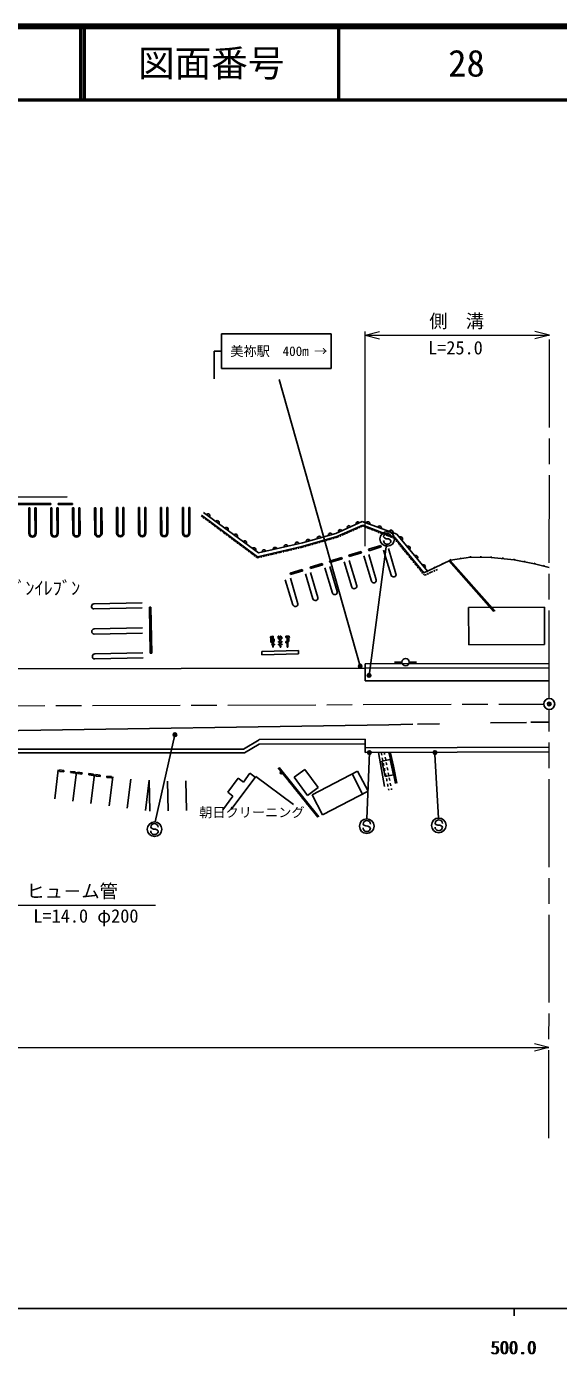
# Model space of a CAD drawing. Units: millimetres, scale not verified. Extents: x 40000 to 680000, y 20000 to 380000.
# Drawn here: x 501388 to 574059, y 198715 to 380000 of the extents above; entities that cross this region are included whole.
import ezdxf
from ezdxf.enums import TextEntityAlignment as Align

# ---------------------------------------------------------------- set-up
doc = ezdxf.new("R2010")
doc.units = ezdxf.units.MM
doc.header["$LTSCALE"] = 1000
doc.header["$PDMODE"] = 32
doc.header["$PDSIZE"] = 500
doc.linetypes.add('CHAIN', pattern=[18.5, 12, -1.5, 3.5, -1.5])
doc.layers.add('作業ﾚｲﾔ1', color=7, linetype='Continuous', lineweight=25)
doc.styles.add('ＭＳ ゴシック', font='')
doc.styles.get('ＭＳ ゴシック').set_extended_font_data('MS Gothic')

msp = doc.modelspace()

# ---------------------------------------------------------------- linework, layer by layer
at = {"layer": '作業ﾚｲﾔ1', "lineweight": 140}
msp.add_line((680000, 380000), (40000, 380000), dxfattribs=at)
at = {"layer": '作業ﾚｲﾔ1', "lineweight": 50}
for p, q in [((508747, 380000), (508747, 370000)), ((509247, 380000), (509247, 370000)), ((543997, 380000), (543997, 370000)), ((40000, 370000), (680000, 370000))]:
    msp.add_line(p, q, dxfattribs=at)
at = {"layer": '作業ﾚｲﾔ1'}
for p, q in [((528021, 338055), (543021, 338055)), ((528021, 338055), (528021, 333305)), ((543021, 338055), (543021, 333305)), ((527021, 335680), (527021, 331911)), ((527021, 335680), (528021, 335680)), ((543021, 333305), (528021, 333305)), ((546968, 292684), (535897, 331809)), ((506935, 315802), (484135, 315729)), ((504688, 314895), (493688, 314859)), ((504688, 314745), (493688, 314709)), ((501839, 314286), (501689, 314285)), ((501701, 310785), (501689, 314285)), ((501851, 310786), (501839, 314286)), ((502551, 310788), (502539, 314288)), ((502689, 314288), (502539, 314288)), ((502701, 310788), (502689, 314288)), ((504688, 314895), (504688, 314745)), ((504701, 310795), (504689, 314295)), ((504839, 314295), (504689, 314295)), ((504851, 310795), (504839, 314295)), ((505551, 310798), (505539, 314298)), ((505689, 314298), (505539, 314298)), ((507688, 314904), (505688, 314898)), ((505688, 314898), (505688, 314748)), ((507688, 314754), (505688, 314748)), ((505701, 310798), (505689, 314298)), ((507688, 314904), (507688, 314754)), ((507839, 314305), (507689, 314304)), ((507701, 310804), (507689, 314304)), ((507851, 310805), (507839, 314305)), ((508689, 314308), (508539, 314307)), ((508551, 310807), (508539, 314307)), ((508701, 310808), (508689, 314308)), ((510839, 314315), (510689, 314314)), ((510701, 310814), (510689, 314314)), ((510851, 310815), (510839, 314315)), ((511551, 310817), (511539, 314317)), ((511689, 314317), (511539, 314317)), ((511701, 310817), (511689, 314317)), ((513701, 310824), (513689, 314324)), ((513839, 314324), (513689, 314324)), ((513851, 310824), (513839, 314324)), ((514689, 314327), (514539, 314326)), ((514551, 310826), (514539, 314326)), ((514701, 310827), (514689, 314327)), ((516839, 314334), (516689, 314333)), ((516701, 310833), (516689, 314333)), ((516851, 310834), (516839, 314334)), ((517689, 314337), (517539, 314336)), ((517551, 310836), (517539, 314336)), ((517701, 310837), (517689, 314337)), ((519701, 310843), (519689, 314343)), ((519839, 314343), (519689, 314343)), ((519851, 310843), (519839, 314343)), ((520551, 310846), (520539, 314346)), ((520689, 314346), (520539, 314346)), ((520701, 310846), (520689, 314346)), ((522701, 310853), (522689, 314353)), ((522839, 314353), (522689, 314353)), ((522851, 310853), (522839, 314353)), ((523689, 314356), (523539, 314355)), ((523551, 310855), (523539, 314355)), ((523701, 310856), (523689, 314356)), ((533081, 308138), (525571, 313681)), ((525233, 313214), (525454, 313051)), ((532960, 307599), (525293, 313294)), ((526004, 312642), (525784, 312805)), ((526004, 312642), (526224, 312478)), ((526774, 312069), (526554, 312233)), ((526774, 312069), (526995, 311906)), ((547247, 312430), (543628, 310807)), ((547319, 311930), (543791, 310375)), ((547322, 311821), (547072, 311711)), ((551976, 310710), (547247, 312430)), ((551703, 310225), (547319, 311930)), ((547322, 311821), (547569, 311725)), ((527545, 311497), (527325, 311661)), ((527545, 311497), (527765, 311334)), ((528315, 310925), (528095, 311088)), ((528315, 310925), (528535, 310761)), ((529086, 310352), (528866, 310516)), ((529086, 310352), (529306, 310189)), ((543791, 310375), (539017, 309020)), ((543628, 310807), (539099, 309516)), ((542869, 310009), (542595, 309931)), ((542869, 310009), (543142, 310087)), ((543825, 310281), (543552, 310203)), ((543825, 310281), (544075, 310391)), ((544699, 310666), (544449, 310556)), ((544699, 310666), (544949, 310776)), ((545573, 311051), (545324, 310941)), ((545573, 311051), (545823, 311161)), ((546447, 311436), (546198, 311326)), ((546447, 311436), (546697, 311546)), ((548186, 311485), (547939, 311581)), ((548186, 311485), (548433, 311389)), ((549050, 311149), (548803, 311245)), ((549050, 311149), (549297, 311053)), ((549914, 310813), (549667, 310909)), ((549914, 310813), (550161, 310717)), ((550171, 310325), (550277, 310188)), ((550277, 310188), (550522, 310077)), ((550522, 310077), (550823, 310074)), ((550778, 310477), (550531, 310573)), ((550778, 310477), (551025, 310381)), ((550823, 310074), (551068, 309935)), ((551642, 310141), (551395, 310237)), ((551642, 310141), (551810, 309935)), ((551703, 310225), (555650, 305400)), ((556145, 305636), (551976, 310710)), ((529856, 309780), (529636, 309944)), ((529856, 309780), (530076, 309617)), ((530627, 309208), (530406, 309371)), ((530627, 309208), (530847, 309044)), ((531397, 308635), (531177, 308799)), ((531397, 308635), (531617, 308472)), ((532167, 308063), (531947, 308227)), ((539017, 309020), (532960, 307599)), ((539099, 309516), (533081, 308138)), ((535990, 308207), (535700, 308139)), ((535990, 308207), (536281, 308275)), ((537008, 308446), (536717, 308377)), ((537008, 308446), (537298, 308514)), ((538025, 308684), (537734, 308616)), ((538025, 308684), (538316, 308752)), ((539043, 308923), (538752, 308855)), ((539043, 308923), (539316, 309001)), ((539999, 309195), (539726, 309117)), ((539999, 309195), (540272, 309272)), ((540956, 309466), (540682, 309388)), ((540956, 309466), (541229, 309544)), ((541912, 309738), (541639, 309660)), ((541912, 309738), (542185, 309815)), ((547097, 308325), (545428, 307826)), ((547155, 308134), (547097, 308325)), ((549777, 309151), (548126, 308635)), ((548185, 308444), (548126, 308635)), ((549836, 308961), (548185, 308444)), ((548190, 291406), (550588, 309327)), ((549836, 308961), (549777, 309151)), ((550157, 308525), (551200, 305104)), ((550818, 308731), (551862, 305294)), ((551068, 309935), (551167, 309817)), ((552230, 309420), (552062, 309626)), ((552230, 309420), (552398, 309214)), ((552818, 308698), (552650, 308904)), ((552818, 308698), (552986, 308492)), ((532167, 308063), (532388, 307900)), ((532938, 307491), (532718, 307654)), ((532938, 307491), (533229, 307559)), ((533955, 307729), (533665, 307661)), ((533955, 307729), (534246, 307798)), ((534973, 307968), (534682, 307900)), ((534973, 307968), (535263, 308036)), ((541795, 306708), (540126, 306209)), ((541852, 306517), (540183, 306018)), ((541852, 306517), (541795, 306708)), ((544446, 307517), (542777, 307018)), ((542777, 307018), (542834, 306826)), ((544503, 307325), (542834, 306826)), ((544503, 307325), (544446, 307517)), ((544781, 306906), (545825, 303477)), ((545428, 307826), (545486, 307634)), ((545467, 307103), (546498, 303668)), ((547155, 308134), (545486, 307634)), ((547460, 307720), (548500, 304297)), ((548132, 307914), (549171, 304465)), ((553406, 307977), (553238, 308183)), ((553406, 307977), (553574, 307771)), ((553994, 307256), (553826, 307462)), ((553994, 307256), (554162, 307050)), ((554582, 306535), (554414, 306741)), ((554582, 306535), (554750, 306328)), ((557141, 306110), (559287, 307132)), ((558150, 306756), (558214, 306621)), ((565245, 300131), (559139, 307061)), ((559265, 307280), (559287, 307132)), ((565406, 300175), (559280, 307128)), ((559287, 307132), (562052, 307542)), ((560647, 307485), (560670, 307337)), ((562053, 307692), (562052, 307542)), ((562052, 307542), (564865, 307518)), ((563459, 307680), (563458, 307530)), ((564881, 307668), (564865, 307518)), ((564865, 307518), (568024, 307176)), ((566460, 307496), (566444, 307347)), ((568052, 307323), (568024, 307176)), ((568024, 307176), (570773, 306661)), ((569426, 307066), (569399, 306918)), ((570810, 306806), (570773, 306661)), ((570773, 306661), (572811, 306144)), ((572106, 306477), (572069, 306332)), ((539062, 305897), (537394, 305382)), ((537453, 305191), (537394, 305382)), ((537431, 304674), (538457, 301212)), ((539121, 305706), (537453, 305191)), ((539062, 305897), (539121, 305706)), ((539479, 305289), (540522, 301860)), ((540126, 306209), (540183, 306018)), ((540164, 305486), (541195, 302051)), ((542130, 306098), (543173, 302668)), ((542815, 306294), (543847, 302859)), ((555170, 305813), (555002, 306019)), ((555170, 305813), (555338, 305607)), ((555757, 305092), (555590, 305298)), ((555650, 305400), (557141, 306110)), ((555757, 305092), (556012, 305206)), ((556649, 305492), (556394, 305378)), ((556649, 305492), (556904, 305606)), ((557077, 306246), (557141, 306110)), ((557541, 305892), (557286, 305778)), ((536712, 304487), (537789, 301067)), ((517186, 301342), (510593, 301185)), ((517179, 300626), (510581, 300495)), ((518385, 300720), (518186, 300717)), ((518186, 300717), (518288, 294438)), ((518488, 294441), (518385, 300720)), ((572140, 300718), (561784, 300700)), ((561784, 300700), (561792, 295610)), ((572148, 295627), (572140, 300718)), ((517227, 297914), (510633, 297757)), ((517219, 297198), (510621, 297068)), ((534833, 296766), (534725, 296676)), ((534728, 296567), (534725, 296676)), ((534765, 296598), (534728, 296567)), ((534781, 295921), (534765, 296598)), ((534995, 296100), (534781, 295921)), ((534846, 296763), (534833, 296766)), ((534862, 296097), (534846, 296763)), ((534992, 296205), (534862, 296097)), ((534919, 295602), (535001, 295824)), ((535006, 295605), (534919, 295602)), ((535064, 296768), (534979, 296766)), ((534992, 296205), (534979, 296766)), ((535001, 295824), (534995, 296100)), ((535006, 295605), (535014, 295274)), ((535076, 296275), (535064, 296768)), ((535222, 296397), (535076, 296275)), ((535154, 296233), (535078, 296170)), ((535082, 296039), (535078, 296170)), ((535082, 296039), (535154, 296233)), ((535087, 295809), (535228, 296187)), ((535090, 295692), (535087, 295809)), ((535242, 295696), (535090, 295692)), ((535245, 295610), (535092, 295607)), ((535092, 295607), (535100, 295276)), ((535228, 296187), (535222, 296397)), ((535245, 295610), (535242, 295696)), ((535862, 296789), (535777, 296787)), ((535782, 296594), (535777, 296787)), ((535838, 296378), (535782, 296594)), ((536004, 296039), (535798, 296034)), ((535798, 296034), (535801, 295949)), ((536006, 295954), (535801, 295949)), ((536012, 295696), (535808, 295691)), ((535808, 295691), (535811, 295605)), ((536014, 295610), (535811, 295605)), ((535995, 296382), (535838, 296378)), ((535867, 296606), (535862, 296789)), ((535904, 296465), (535867, 296606)), ((535993, 296467), (535904, 296465)), ((536071, 296794), (535986, 296792)), ((535993, 296467), (535986, 296792)), ((536004, 296039), (535995, 296382)), ((536012, 295696), (536006, 295954)), ((536021, 295294), (536014, 295610)), ((536071, 296794), (536269, 296657)), ((536079, 296469), (536074, 296688)), ((536074, 296688), (536185, 296611)), ((536189, 296472), (536079, 296469)), ((536277, 296389), (536081, 296384)), ((536089, 296041), (536081, 296384)), ((536287, 296046), (536089, 296041)), ((536289, 295960), (536091, 295956)), ((536097, 295698), (536091, 295956)), ((536295, 295703), (536097, 295698)), ((536297, 295617), (536099, 295612)), ((536107, 295296), (536099, 295612)), ((536185, 296611), (536189, 296472)), ((536277, 296389), (536269, 296657)), ((536289, 295960), (536287, 296046)), ((536297, 295617), (536295, 295703)), ((536801, 296774), (537290, 296786)), ((536806, 296575), (536801, 296774)), ((536972, 296579), (536806, 296575)), ((536985, 296056), (536819, 296052)), ((536823, 295853), (536819, 296052)), ((536990, 295857), (536823, 295853)), ((536985, 296056), (536972, 296579)), ((537003, 295281), (536990, 295857)), ((537117, 296583), (537058, 296581)), ((537089, 295283), (537058, 296581)), ((537130, 296033), (537117, 296583)), ((537216, 296035), (537130, 296033)), ((537295, 296587), (537203, 296585)), ((537216, 296035), (537203, 296585)), ((537295, 296587), (537290, 296786)), ((561792, 295610), (572148, 295627)), ((517306, 293809), (510698, 293659)), ((517276, 294493), (510726, 294348)), ((518288, 294438), (518488, 294441)), ((538530, 294836), (533542, 294689)), ((533542, 294689), (533556, 294239)), ((533556, 294239), (538544, 294386)), ((535100, 295276), (535014, 295274)), ((536107, 295296), (536021, 295294)), ((537089, 295283), (537003, 295281)), ((538544, 294386), (538530, 294836)), ((486531, 292289), (547631, 292385)), ((547629, 292985), (572779, 293066)), ((547629, 292985), (547637, 290685)), ((547631, 292385), (572781, 292466)), ((551677, 293236), (552676, 293236)), ((553676, 293236), (554675, 293236)), ((572799, 290667), (547637, 290685)), ((493646, 283809), (550899, 284683)), ((554165, 284764), (550899, 284683)), ((554780, 284768), (557809, 284815)), ((569678, 285006), (564794, 284923)), ((572795, 285054), (570286, 285012)), ((521662, 283311), (518963, 271415)), ((484166, 281381), (531007, 281332)), ((531007, 281332), (533163, 282620)), ((531144, 280832), (533164, 282038)), ((533162, 282688), (547662, 282735)), ((533164, 282038), (547664, 282085)), ((547662, 282735), (547668, 280885)), ((547666, 281535), (572793, 281616)), ((484168, 280881), (531168, 280832)), ((547668, 280885), (572792, 280966)), ((548229, 280887), (547889, 271837)), ((550305, 276268), (549478, 280891)), ((549886, 280700), (549848, 280892)), ((549886, 280700), (549921, 280522)), ((551084, 279939), (549949, 279697)), ((549949, 279697), (550395, 277614)), ((550027, 279990), (549991, 280168)), ((550027, 279990), (550062, 279813)), ((550168, 279281), (550132, 279459)), ((550168, 279281), (550203, 279104)), ((550276, 280786), (550255, 280893)), ((550276, 280786), (550312, 280608)), ((550418, 280075), (550382, 280253)), ((550418, 280075), (550453, 279898)), ((550559, 279365), (550523, 279543)), ((550559, 279365), (550594, 279187)), ((551530, 277857), (551084, 279939)), ((551115, 280795), (551090, 280896)), ((551115, 280795), (551517, 279021)), ((557182, 280638), (557684, 271944)), ((505728, 278517), (505236, 274558)), ((505911, 278517), (505883, 278319)), ((505883, 278319), (506477, 278234)), ((506505, 278432), (505911, 278517)), ((506477, 278234), (506505, 278432)), ((507426, 278321), (507406, 278142)), ((507406, 278142), (508022, 278072)), ((508042, 278251), (507426, 278321)), ((508213, 278215), (507719, 274241)), ((508022, 278072), (508042, 278251)), ((508386, 278208), (508358, 278010)), ((508358, 278010), (508952, 277925)), ((508980, 278123), (508386, 278208)), ((508952, 277925), (508980, 278123)), ((509901, 278012), (509880, 277833)), ((509880, 277833), (510496, 277763)), ((510517, 277942), (509901, 278012)), ((510687, 277905), (510194, 273932)), ((510496, 277763), (510517, 277942)), ((510864, 277878), (510835, 277680)), ((510835, 277680), (511429, 277595)), ((511458, 277793), (510864, 277878)), ((511429, 277595), (511458, 277793)), ((512378, 277681), (512358, 277502)), ((512358, 277502), (512974, 277433)), ((512994, 277612), (512378, 277681)), ((513165, 277575), (512671, 273602)), ((512974, 277433), (512994, 277612)), ((530298, 277398), (528868, 275470)), ((532721, 277628), (529366, 273103)), ((531021, 276862), (530298, 277398)), ((531914, 278067), (531021, 276862)), ((531914, 278067), (532645, 277525)), ((532721, 277628), (537868, 273811)), ((541191, 272052), (535746, 278815)), ((535846, 278748), (541235, 272075)), ((535880, 278840), (541299, 272108)), ((536014, 278380), (536276, 278374)), ((536348, 278110), (536048, 278112)), ((536170, 278505), (536120, 278249)), ((536613, 277638), (536875, 277633)), ((536769, 277764), (536719, 277507)), ((539415, 278594), (537946, 277519)), ((537946, 277519), (539772, 275025)), ((541240, 276101), (539415, 278594)), ((540415, 275131), (546602, 278336)), ((547306, 275221), (545885, 277965)), ((548049, 275606), (546602, 278336)), ((550308, 278572), (550273, 278749)), ((550308, 278572), (550344, 278395)), ((550395, 277614), (551530, 277857)), ((550449, 277863), (550414, 278040)), ((550449, 277863), (550485, 277686)), ((550700, 278655), (550665, 278832)), ((550700, 278655), (550735, 278477)), ((550841, 277944), (550806, 278122)), ((550841, 277944), (550876, 277767)), ((550982, 277234), (550947, 277412)), ((551517, 279021), (551979, 276696)), ((515637, 277273), (515143, 273300)), ((517630, 272959), (518144, 277094)), ((518231, 272897), (518144, 277094)), ((520735, 272951), (520652, 276967)), ((523220, 272995), (523137, 277011)), ((537212, 276897), (537473, 276892)), ((537368, 277023), (537318, 276766)), ((537811, 276156), (538072, 276150)), ((537966, 276281), (537917, 276024)), ((539772, 275025), (541240, 276101)), ((541837, 272387), (548049, 275606)), ((550590, 277154), (550555, 277331)), ((550590, 277154), (550625, 276977)), ((550731, 276445), (550696, 276622)), ((550731, 276445), (550766, 276267)), ((550872, 275735), (550837, 275913)), ((550982, 277234), (551017, 277056)), ((551123, 276524), (551088, 276701)), ((551123, 276524), (551158, 276346)), ((551264, 275813), (551229, 275991)), ((529591, 274934), (528219, 273083)), ((529591, 274934), (528868, 275470)), ((538410, 275414), (538671, 275409)), ((538565, 275540), (538516, 275283)), ((539009, 274673), (539270, 274667)), ((539164, 274798), (539114, 274542)), ((539607, 273931), (539869, 273926)), ((539763, 274057), (539713, 273800)), ((540415, 275131), (541837, 272387)), ((540206, 273190), (540468, 273185)), ((540362, 273316), (540312, 273059)), ((540805, 272449), (541066, 272443)), ((540961, 272574), (540911, 272318)), ((518375, 270691), (518481, 270554)), ((518481, 270554), (518726, 270442)), ((518726, 270442), (519027, 270440)), ((519027, 270440), (519272, 270301)), ((519272, 270301), (519372, 270183)), ((547378, 271109), (547483, 270973)), ((547483, 270973), (547729, 270861)), ((547729, 270861), (548029, 270858)), ((548029, 270858), (548274, 270719)), ((548274, 270719), (548374, 270601)), ((557210, 271216), (557316, 271079)), ((557316, 271079), (557561, 270968)), ((557561, 270968), (557861, 270965)), ((557861, 270965), (558106, 270826)), ((558106, 270826), (558206, 270708)), ((40000, 205000), (579000, 205000)), ((568000, 205000), (568000, 204000))]:
    msp.add_line(p, q, dxfattribs=at)
at = {"layer": '作業ﾚｲﾔ1', "lineweight": 13}
for p, q in [((547631, 309068), (547631, 338376)), ((547631, 337876), (549631, 338376)), ((547631, 337876), (572834, 337876)), ((547631, 337876), (549631, 337376)), ((572834, 337876), (570834, 338376)), ((572834, 337876), (570834, 337376)), ((519000, 260000), (500000, 260000)), ((572763, 240636), (570763, 241136)), ((372527, 240636), (572763, 240636)), ((572763, 240636), (570763, 240136))]:
    msp.add_line(p, q, dxfattribs=at)
at = {"layer": '作業ﾚｲﾔ1', "linetype": 'CHAIN', "lineweight": 13}
for p, q in [((572798, 288266), (572834, 338376)), ((473398, 287197), (572047, 287513)), ((572754, 228240), (572797, 286766))]:
    msp.add_line(p, q, dxfattribs=at)
at = {"layer": '作業ﾚｲﾔ1'}
msp.add_lwpolyline([(550884, 280895), (550921, 280749), (551322, 278979), (551783, 276657)], dxfattribs=at)
for centre, radius in [((525619, 312928), 50), ((525619, 312928), 33), ((525619, 312928), 16.3), ((526389, 312356), 50), ((526389, 312356), 33), ((526389, 312356), 16.3), ((527160, 311783), 50), ((527160, 311783), 33), ((527160, 311783), 16.3), ((527930, 311211), 50), ((527930, 311211), 33), ((527930, 311211), 16.3), ((528700, 310639), 50), ((528700, 310639), 33), ((528700, 310639), 16.3), ((529471, 310066), 50), ((529471, 310066), 33), ((529471, 310066), 16.3), ((543347, 310145), 50), ((543347, 310145), 33), ((543347, 310145), 16.3), ((544262, 310473), 50), ((544262, 310473), 33), ((544262, 310473), 16.3), ((545136, 310858), 50), ((545136, 310858), 33), ((545136, 310858), 16.3), ((546010, 311244), 50), ((546010, 311244), 33), ((546010, 311244), 16.3), ((546885, 311629), 50), ((546885, 311629), 33), ((546885, 311629), 16.3), ((547754, 311653), 50), ((547754, 311653), 33), ((547754, 311653), 16.3), ((548618, 311317), 50), ((548618, 311317), 33), ((548618, 311317), 16.3), ((549482, 310981), 50), ((549482, 310981), 33), ((549482, 310981), 16.3), ((550668, 310053), 1000), ((550346, 310645), 50), ((550346, 310645), 33), ((550346, 310645), 16.3), ((551210, 310309), 50), ((551210, 310309), 33), ((551210, 310309), 16.3), ((530241, 309494), 50), ((530241, 309494), 33), ((530241, 309494), 16.3), ((531012, 308922), 50), ((531012, 308922), 33), ((531012, 308922), 16.3), ((531782, 308349), 50), ((531782, 308349), 33), ((531782, 308349), 16.3), ((536499, 308326), 50), ((536499, 308326), 33), ((536499, 308326), 16.3), ((537516, 308565), 50), ((537516, 308565), 33), ((537516, 308565), 16.3), ((538534, 308804), 50), ((538534, 308804), 33), ((538534, 308804), 16.3), ((539521, 309059), 50), ((539521, 309059), 33), ((539521, 309059), 16.3), ((540477, 309330), 50), ((540477, 309330), 33), ((540477, 309330), 16.3), ((541434, 309602), 50), ((541434, 309602), 33), ((541434, 309602), 16.3), ((542390, 309873), 50), ((542390, 309873), 33), ((542390, 309873), 16.3), ((551936, 309780), 50), ((551936, 309780), 33), ((551936, 309780), 16.3), ((552524, 309059), 50), ((552524, 309059), 33), ((552524, 309059), 16.3), ((553112, 308338), 50), ((553112, 308338), 33), ((553112, 308338), 16.3), ((532553, 307777), 50), ((532553, 307777), 33), ((532553, 307777), 16.3), ((533447, 307610), 50), ((533447, 307610), 33), ((533447, 307610), 16.3), ((534464, 307849), 50), ((534464, 307849), 33), ((534464, 307849), 16.3), ((535481, 308088), 50), ((535481, 308088), 33), ((535481, 308088), 16.3), ((553700, 307616), 50), ((553700, 307616), 33), ((553700, 307616), 16.3), ((554288, 306895), 50), ((554288, 306895), 33), ((554288, 306895), 16.3), ((554876, 306174), 50), ((554876, 306174), 33), ((554876, 306174), 16.3), ((555464, 305453), 50), ((555464, 305453), 33), ((555464, 305453), 16.3), ((556203, 305292), 50), ((556203, 305292), 33), ((556203, 305292), 16.3), ((557095, 305692), 50), ((557095, 305692), 33), ((557095, 305692), 16.3), ((553176, 293236), 500), ((546968, 292684), 250), ((546968, 292684), 200), ((546968, 292684), 150), ((546968, 292684), 100), ((546968, 292684), 50), ((546968, 292684), 20), ((548190, 291406), 250), ((548190, 291406), 200), ((548190, 291406), 150), ((548190, 291406), 100), ((548190, 291406), 50), ((548190, 291406), 20), ((572797, 287516), 750), ((521662, 283311), 250), ((521662, 283311), 200), ((521662, 283311), 150), ((521662, 283311), 100), ((521662, 283311), 50), ((521662, 283311), 20), ((548229, 280887), 250), ((548229, 280887), 200), ((548229, 280887), 150), ((557191, 280888), 250), ((557191, 280888), 200), ((557191, 280888), 150), ((548229, 280887), 100), ((548229, 280887), 50), ((548229, 280887), 20), ((557191, 280888), 100), ((557191, 280888), 50), ((557191, 280888), 20), ((536198, 278111), 150), ((557707, 270944), 1000), ((518873, 270419), 1000), ((547875, 270837), 1000)]:
    msp.add_circle(centre, radius, dxfattribs=at)
for centre, radius, start, end in [((526191, 313212), 260, 325.65834, 141.47844), ((527443, 312288), 260, 325.65964, 141.47814), ((545426, 311644), 222, 16.93674, 211.37494), ((546633, 312185), 222, 16.93804, 211.37474), ((548025, 312114), 281, 346.40294, 153.62814), ((549601, 311541), 281, 346.40254, 153.62854), ((502201, 310787), 500, 180.18391, 0.18391), ((502201, 310787), 350, 180.18391, 0.18391), ((505201, 310796), 500, 180.18391, 0.18391), ((505201, 310796), 350, 180.18391, 0.18391), ((508201, 310806), 500, 180.18391, 0.18391), ((508201, 310806), 350, 180.18391, 0.18391), ((511201, 310816), 500, 180.18391, 0.18391), ((511201, 310816), 350, 180.18391, 0.18391), ((514201, 310825), 500, 180.18391, 0.18391), ((514201, 310825), 350, 180.18391, 0.18391), ((517201, 310835), 500, 180.18391, 0.18391), ((517201, 310835), 350, 180.18391, 0.18391), ((520201, 310845), 500, 180.18391, 0.18391), ((520201, 310845), 350, 180.18391, 0.18391), ((523201, 310854), 500, 180.18391, 0.18391), ((523201, 310854), 350, 180.18391, 0.18391), ((528695, 311364), 260, 325.65904, 141.47784), ((529947, 310440), 260, 325.65834, 141.47844), ((541367, 310150), 262, 18.51534, 193.30214), ((542877, 310581), 262, 18.51534, 193.30214), ((544220, 311103), 222, 16.93804, 211.37474), ((550671, 310321), 500, 359.55488, 179.55488), ((551177, 310968), 281, 346.40254, 153.62854), ((552478, 310060), 275, 314.57754, 124.23734), ((531198, 309516), 260, 325.65964, 141.47814), ((532450, 308592), 260, 325.65904, 141.47784), ((533835, 308303), 257, 14.53564, 191.26674), ((535340, 308648), 257, 14.53564, 191.26674), ((536844, 308992), 257, 14.53564, 191.26674), ((538349, 309337), 257, 14.53564, 191.26674), ((539857, 309720), 262, 18.51534, 193.30214), ((550667, 309821), 500, 179.55488, 359.55488), ((553520, 308792), 275, 314.57814, 124.23604), ((554563, 307523), 275, 314.57844, 124.23654), ((555605, 306255), 275, 314.57814, 124.23604), ((551528, 305211), 344, 198.00374, 14.02814), ((543501, 302795), 352, 201.17914, 10.45314), ((546152, 303604), 352, 201.17914, 10.45314), ((548831, 304399), 346, 197.01104, 11.05694), ((510603, 300840), 345, 91.61014, 266.33924), ((538119, 301155), 342, 194.91634, 9.54404), ((540850, 301987), 352, 201.17914, 10.45314), ((510643, 297412), 345, 91.61014, 266.33924), ((510726, 294003), 345, 90.04114, 265.24684), ((518872, 270187), 500, 179.55488, 359.55488), ((518875, 270687), 500, 359.55488, 179.55488), ((547874, 270605), 500, 179.55488, 359.55488), ((547877, 271105), 500, 359.55488, 179.55488), ((557706, 270712), 500, 179.55488, 359.55488), ((557710, 271212), 500, 359.55488, 179.55488)]:
    msp.add_arc(centre, radius, start, end, dxfattribs=at)
for p in [(546968, 292684), (548190, 291406), (572797, 287516), (572797, 287516), (521662, 283311), (548229, 280887), (557191, 280888)]:
    msp.add_point(p, dxfattribs=at)

# ---------------------------------------------------------------- texts
at = {"layer": '作業ﾚｲﾔ1', "style": 'ＭＳ ゴシック'}
for s, height, p in [('図面番号', 3666, (526622, 375000)), ('28', 3666, (561497, 375000)), ('美祢駅', 1320, (531930, 335680)), ('→', 1320, (541579, 335680)), ('L=25.0', 1833, (559980, 336154)), ('ｾﾌﾞﾝｲﾚﾌﾞﾝ', 1833, (503097, 303337)), ('朝日クリーニング', 1320, (532172, 272726))]:
    msp.add_text(s, height=height, dxfattribs=at).set_placement(p, align=Align.MIDDLE_CENTER)
for s, p in [('側\u3000溝', (560154, 338324)), ('500.0', (567844, 198195)), ('500.0', (568000, 198195))]:
    msp.add_text(s, height=1833, dxfattribs=at).set_placement(p, align=Align.BOTTOM_CENTER)
msp.add_text('400m', height=1320, dxfattribs=at).set_placement((539956, 335680), align=Align.MIDDLE_RIGHT)
msp.add_text('ヒュ－ム管', height=1833, dxfattribs=at).set_placement((501375, 260500), align=Align.BOTTOM_LEFT)
msp.add_text('L=14.0 φ200', height=1833, dxfattribs=at).set_placement((509500, 259500), align=Align.TOP_CENTER)

doc.saveas('drawing.dxf')
